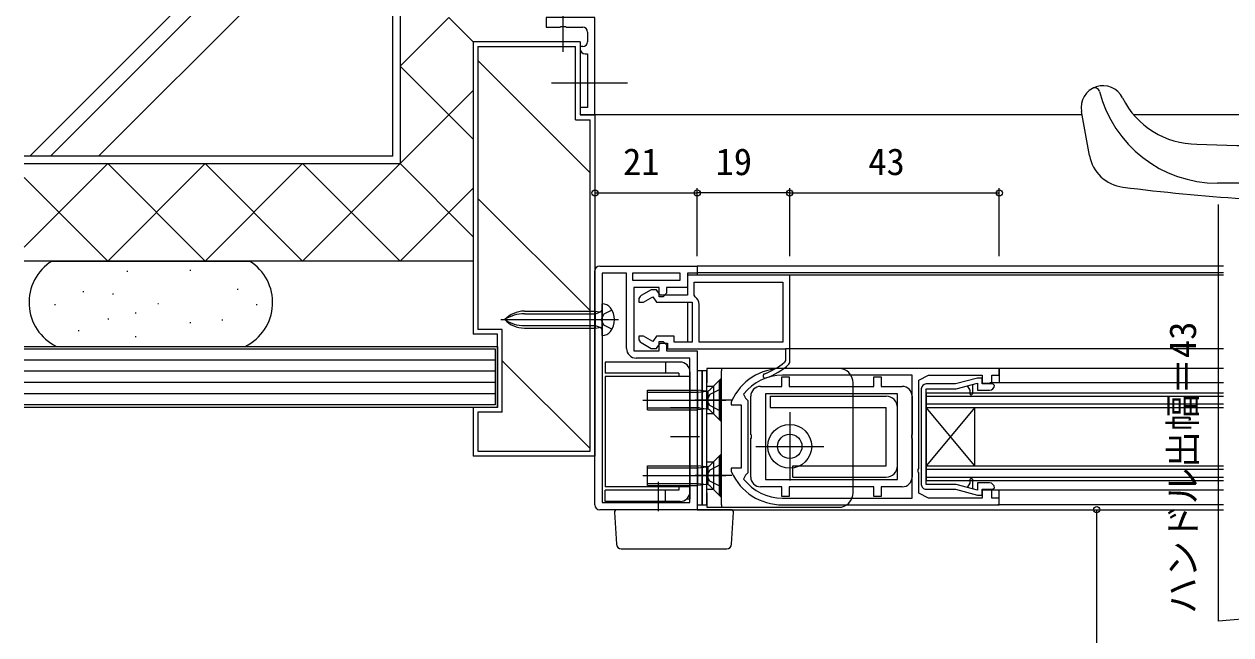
# Model space of a CAD drawing. Units: millimetres, scale not verified. Extents: x -438 to 438, y -464 to 465.
# Drawn here: x -96.8 to 150.9, y -279.9 to -154.6 of the extents above; entities that cross this region are included whole.
import ezdxf
from ezdxf.enums import TextEntityAlignment as Align

# ---------------------------------------------------------------- set-up
doc = ezdxf.new("R2010")
doc.units = ezdxf.units.MM
doc.header["$LTSCALE"] = 4
for name, color, linetype in [('0-2_YKK_11', 7, 'Continuous'), ('0-4_YKK_12', 2, 'Continuous'), ('0-5_YKK_13', 4, 'Continuous'), ('0-7_YKK_D', 6, 'Continuous'), ('0-9_YSS_K', 3, 'Continuous'), ('0-A_YSS_KE', 3, 'Continuous')]:
    doc.layers.add(name, color=color, linetype=linetype)
doc.styles.add('ＭＳ ゴシック', font='')
doc.styles.get('ＭＳ ゴシック').set_extended_font_data('MS Gothic')

msp = doc.modelspace()

# ---------------------------------------------------------------- linework, layer by layer
at = {"layer": '0-2_YKK_11'}
for p, q in [((18.871, -156.2), (18.871, -158.2)), ((20.373, -253.2), (20.373, -205.2)), ((87.373, -229.4), (87.373, -249))]:
    msp.add_line(p, q, dxfattribs=at)
for points in [[(20.372, -173.2), (20.371, -153.2), (10.371, -153.2), (10.371, -155.2), (13.201, -155.2), (13.392, -155.057), (14.351, -155.057), (14.542, -155.2), (17.871, -155.2)], [(17.871, -159.2), (17.371, -159.2), (17.371, -159.7)], [(18.371, -160.7), (18.871, -160.7), (18.872, -171.7), (17.372, -171.7), (17.371, -173.2), (20.372, -173.2)], [(21.373, -204.2), (41.373, -204.2), (41.373, -205.7), (39.373, -205.7), (39.373, -208.6), (35.073, -208.6), (35.073, -209.8), (34.373, -210.5), (33.573, -210.5), (33.573, -208.6), (28.373, -208.6), (28.373, -221.6), (33.573, -221.6), (33.573, -219.7), (34.373, -219.7), (35.073, -220.4), (35.073, -221.6), (41.373, -221.6), (41.373, -254.2), (21.373, -254.2)], [(21.873, -205.7), (21.873, -252.7), (39.873, -252.7), (39.873, -223.1), (35.073, -223.1), (28.873, -223.1)], [(26.873, -221.1), (26.873, -205.7), (21.873, -205.7)], [(60.204, -224.351), (60.373, -223.976), (60.373, -206.1), (39.373, -206.1), (39.373, -210.2), (33.773, -210.2), (33.003, -209.1), (31.911, -209.1), (29.873, -210.276)], [(40.773, -207.5), (58.973, -207.5), (58.973, -219.8), (41.773, -219.8), (41.773, -212.1)], [(40.982, -210.556), (40.773, -210.15), (40.773, -207.5)], [(29.373, -211.142), (29.373, -211.6), (30.381, -211.6), (32.278, -210.504), (33.045, -211.6), (40.373, -211.6), (40.373, -219.8), (36.673, -219.8), (36.673, -218.6), (33.045, -218.6), (32.278, -219.695), (30.381, -218.6), (29.373, -218.6), (29.373, -219.057)], [(29.873, -219.923), (31.911, -221.1), (33.003, -221.1), (33.773, -220), (35.273, -220), (35.273, -221.2)], [(35.273, -221.2), (59.473, -221.2), (59.473, -223.562), (59.293, -223.947)], [(60.204, -224.351), (60.373, -223.976), (60.373, -221.2), (59.473, -221.2), (59.473, -223.562), (59.293, -223.947)], [(58.873, -253.204), (103.373, -253.204), (103.373, -251.804), (101.873, -251.804), (101.873, -250.204), (99.873, -250.204), (99.873, -251.804), (88.873, -251.804), (86.873, -250.804), (86.873, -246.662), (86.753, -246.479), (86.753, -245.929), (86.873, -245.745), (86.873, -227.604), (88.873, -226.604), (99.873, -226.604), (99.873, -228.204), (101.873, -228.204), (101.873, -226.604), (103.373, -226.604), (103.373, -225.204), (58.873, -225.204)], [(54.373, -228.904), (58.723, -228.904), (58.723, -226.904), (60.223, -226.904), (60.223, -228.904)], [(58.873, -251.804), (85.473, -251.804), (85.473, -226.604), (58.873, -226.604)], [(60.223, -228.904), (77.623, -228.904), (77.623, -226.904), (79.123, -226.904), (79.123, -228.904), (83.473, -228.904)], [(102.373, -228.7), (102.073, -228.4), (99.873, -228.4), (99.873, -227.2), (98.873, -227.2), (94.395, -228.4), (88.373, -228.4)], [(101.373, -248.7), (98.873, -248.7), (98.873, -250.164), (94.526, -249), (88.373, -249), (88.373, -229.4), (94.527, -229.4), (98.873, -228.235), (98.873, -229.7), (101.373, -229.7)], [(48.419, -231.913), (48.373, -232.121), (48.373, -232.704), (50.373, -232.704), (50.373, -245.704), (48.373, -245.704), (48.373, -246.286), (48.419, -246.494)], [(50.906, -230.497), (51.287, -231.304), (51.773, -231.804), (51.773, -246.604), (51.287, -247.103), (50.906, -247.911)], [(52.373, -247.504), (52.373, -239.662), (52.493, -239.479), (52.493, -238.929), (52.373, -238.745), (52.373, -230.904)], [(85.473, -230.904), (85.473, -238.745), (85.353, -238.929), (85.353, -239.479), (85.473, -239.662), (85.473, -247.504)], [(83.473, -249.504), (79.123, -249.504), (79.123, -251.504), (77.623, -251.504), (77.623, -249.504), (60.223, -249.504), (60.223, -251.504), (58.723, -251.504), (58.723, -249.504), (54.373, -249.504)], [(88.373, -250), (94.395, -250), (98.873, -251.2), (99.873, -251.2), (99.873, -250), (102.073, -250), (102.373, -249.7)]]:
    msp.add_lwpolyline(points, dxfattribs=at)
for points in [[(37.873, -205.7), (28.073, -205.7), (28.073, -207.1), (37.873, -207.1)], [(97.873, -228.503), (97.873, -230.45), (97.611, -230.699), (97.373, -230.45), (97.373, -229.637), (96.873, -228.771)], [(82.473, -230.404), (55.373, -230.404), (55.373, -248.004), (82.473, -248.004)], [(97.873, -247.95), (97.873, -249.897), (96.873, -249.629), (97.373, -248.763), (97.373, -247.95), (97.628, -247.7)]]:
    msp.add_lwpolyline(points, close=True, dxfattribs=at)
for centre, radius, start, end in [((17.871, -156.2), 1, 0.00017, 90.00015), ((17.871, -158.2), 1, 270.00017, 0.00015), ((18.371, -159.7), 1, 180.00017, 270.00015), ((21.373, -205.2), 1, 90.00001, 179.99999), ((30.373, -211.142), 1, 119.99998, 180), ((39.873, -212.1), 1.9, 0.00001, 54.31469), ((30.373, -219.057), 1, 180, 240.00002), ((28.873, -221.1), 2, 180.00001, 269.99999), ((58.873, -236.704), 11.5, 89.99999, 155.38003), ((50.283, -213.1), 14.1, 290.26659, 309.71484), ((50.283, -213.1), 14.1, 290.26659, 309.71484), ((50.283, -213.1), 15, 290.2666, 311.4049), ((50.283, -213.1), 15, 290.2666, 311.4049), ((58.873, -236.704), 10.1, 90, 142.08106), ((55.323, -226.75), 0.45, 110.26659, 290.26661), ((55.323, -226.75), 0.45, 110.26659, 290.26661), ((54.373, -230.904), 2, 90.00001, 179.99999), ((83.473, -230.904), 2, 0.00001, 89.99999), ((88.373, -229.4), 1, 89.99958, 179.99956), ((101.373, -228.7), 1, 270.00219, 0.00045), ((58.873, -241.704), 11.5, 204.61997, 270.00001), ((54.373, -247.504), 2, 180.00001, 269.99999), ((83.473, -247.504), 2, 270.00001, 359.99999), ((58.873, -241.704), 10.1, 217.91894, 270.00001), ((88.373, -249), 1, 179.99909, 269.99999), ((101.373, -249.7), 1, 0.00001, 89.99999), ((21.373, -253.2), 1, 180.00001, 269.99999)]:
    msp.add_arc(centre, radius, start, end, dxfattribs=at)
at = {"layer": '0-4_YKK_12'}
for p, q in [((120.354, -173.2), (20.373, -173.2)), ((213.207, -173.2), (130.98, -173.2)), ((149.407, -204.2), (41.373, -204.2)), ((41.373, -204.2), (41.373, -206.1)), ((149.407, -205.6), (41.373, -205.6)), ((149.407, -206.102), (59.926, -206.102)), ((39.373, -211.6), (39.374, -219.8)), ((149.407, -221.2), (60.373, -221.2)), ((149.407, -225.2), (103.074, -225.2)), ((103.373, -225.2), (103.373, -228.2)), ((88.373, -230.2), (149.407, -230.2)), ((88.373, -230.2), (88.373, -248.2)), ((149.407, -228.2), (101.435, -228.2)), ((88.373, -230.9), (149.407, -230.9)), ((88.373, -232.5), (149.407, -232.5)), ((88.373, -233.2), (149.407, -233.2)), ((98.373, -245.2), (88.373, -233.2)), ((88.373, -245.2), (149.407, -245.2)), ((88.373, -245.9), (149.407, -245.9)), ((88.373, -247.5), (149.407, -247.5)), ((88.373, -248.2), (149.407, -248.2)), ((149.407, -250.202), (101.373, -250.204)), ((103.373, -253.2), (103.373, -250.2)), ((41.373, -254.2), (149.407, -254.2)), ((149.407, -253.2), (103.073, -253.2))]:
    msp.add_line(p, q, dxfattribs=at)
msp.add_lwpolyline([(98.373, -245.2), (98.373, -233.2), (88.373, -245.2)], dxfattribs=at)
at = {"layer": '0-5_YKK_13'}
for p, q in [((13.871, -160.231), (13.871, -150.169)), ((27.066, -166.7), (11.437, -166.7)), ((121.879, -181.517), (120.228, -172.511)), ((160.745, -187.2), (148.154, -187.2)), ((1.095, -215.2), (25.248, -215.2)), ((5.899, -213.454), (20.473, -213.454)), ((5.899, -213.982), (20.473, -213.982)), ((20.473, -216.946), (20.473, -213.454)), ((20.473, -213.454), (21.278, -213.611)), ((20.473, -213.982), (21.545, -213.59)), ((5.899, -216.417), (20.473, -216.417)), ((5.899, -216.946), (20.473, -216.946)), ((20.473, -216.417), (21.545, -216.81)), ((20.473, -216.946), (21.278, -216.789)), ((21.873, -218.45), (21.873, -217.279)), ((34.873, -223.9), (34.873, -226.2)), ((70.373, -225.2), (45.873, -225.2)), ((46.373, -225.2), (46.373, -225.7)), ((37.573, -226.2), (22.473, -226.2)), ((39.873, -226.9), (22.473, -226.9)), ((22.473, -226.9), (22.473, -249.5)), ((37.573, -226.2), (37.573, -226.9)), ((39.873, -225.9), (39.873, -252)), ((43.967, -229.606), (45.873, -227.7)), ((44.723, -228.85), (46.373, -227.2)), ((45.873, -227.7), (45.873, -235.7)), ((46.373, -228.2), (46.373, -225.7)), ((31.173, -233.7), (31.173, -229.7)), ((31.173, -229.7), (41.523, -229.7)), ((31.173, -230.08), (41.523, -230.08)), ((41.523, -233.7), (41.523, -229.7)), ((43.141, -229.892), (41.523, -229.7)), ((41.523, -230.08), (43.36, -229.894)), ((43.373, -250.7), (43.373, -228.2)), ((43.373, -228.85), (44.723, -228.85)), ((43.623, -233.569), (43.623, -229.831)), ((46.173, -229.45), (43.938, -230.555)), ((44.723, -228.85), (44.723, -234.55)), ((46.373, -250.7), (46.373, -228.2)), ((73.373, -250.7), (73.373, -228.2)), ((30.218, -231.7), (47.238, -231.7)), ((35.873, -231.7), (41.873, -231.7)), ((48.473, -231.7), (40.973, -231.7)), ((43.938, -230.555), (43.329, -231.7)), ((43.938, -232.845), (43.329, -231.7)), ((56.374, -230.899), (80.174, -230.899)), ((56.374, -230.899), (56.374, -233.199)), ((31.173, -233.32), (41.523, -233.32)), ((31.173, -233.7), (41.523, -233.7)), ((35.873, -233.2), (41.873, -233.2)), ((41.523, -233.32), (43.36, -233.505)), ((43.141, -233.507), (41.523, -233.7)), ((44.723, -234.55), (43.373, -234.55)), ((46.173, -233.95), (43.938, -232.845)), ((43.967, -233.793), (45.873, -235.7)), ((46.373, -236.2), (44.723, -234.55)), ((56.374, -233.199), (80.174, -233.199)), ((60.373, -234.2), (60.373, -248.2)), ((80.174, -245.199), (80.174, -233.199)), ((82.474, -245.199), (82.474, -233.199)), ((46.173, -235.7), (45.873, -235.7)), ((35.873, -239.2), (41.873, -239.2)), ((44.723, -244.35), (46.373, -242.7)), ((53.373, -241.2), (67.373, -241.2)), ((31.173, -249.2), (31.173, -245.2)), ((31.173, -245.2), (41.523, -245.2)), ((41.523, -249.2), (41.523, -245.2)), ((43.141, -245.392), (41.523, -245.2)), ((43.373, -244.35), (44.723, -244.35)), ((46.173, -244.95), (43.938, -246.055)), ((43.967, -245.106), (45.873, -243.2)), ((44.723, -244.35), (44.723, -250.05)), ((45.873, -243.2), (45.873, -251.2)), ((60.974, -245.199), (80.174, -245.199)), ((60.974, -247.499), (60.974, -245.199)), ((30.218, -247.2), (47.238, -247.2)), ((31.173, -245.58), (41.523, -245.58)), ((35.873, -247.2), (41.873, -247.2)), ((48.473, -247.2), (40.973, -247.2)), ((41.523, -245.58), (43.36, -245.394)), ((43.938, -246.055), (43.329, -247.2)), ((43.938, -248.345), (43.329, -247.2)), ((43.623, -249.069), (43.623, -245.331)), ((60.974, -247.499), (80.174, -247.499)), ((39.873, -249.5), (22.473, -249.5)), ((31.173, -248.82), (41.523, -248.82)), ((31.173, -249.2), (41.523, -249.2)), ((33.373, -248.5), (33.373, -254.5)), ((41.523, -248.82), (43.36, -249.005)), ((43.141, -249.007), (41.523, -249.2)), ((44.723, -250.05), (43.373, -250.05)), ((46.173, -249.45), (43.938, -248.345)), ((43.967, -249.293), (45.873, -251.2)), ((46.373, -251.7), (44.723, -250.05)), ((34.873, -252.5), (34.873, -250.2)), ((39.873, -252), (39.196, -252)), ((43.373, -250.7), (43.373, -253.7)), ((46.173, -251.2), (45.873, -251.2)), ((46.373, -253.2), (46.373, -250.7)), ((24.4, -254.73), (24.8, -261.261)), ((43.373, -253.7), (45.873, -253.7)), ((48.336, -254.2), (45.841, -254.2)), ((45.873, -253.7), (70.373, -253.7)), ((46.373, -253.2), (46.373, -253.7)), ((48.436, -261.261), (48.836, -254.73)), ((25.798, -262.2), (27.794, -262.2))]:
    msp.add_line(p, q, dxfattribs=at)
for points in [[(21.873, -217.279), (21.873, -213.12), (21.873, -211.95)], [(23.866, -213.25), (22.237, -214.055), (21.628, -215.2)], [(23.866, -217.15), (22.237, -216.345), (21.628, -215.2)], [(37.873, -223.9), (22.473, -223.9), (22.473, -226.2)], [(45.873, -225.2), (43.373, -225.2), (43.373, -228.2)], [(45.873, -227.7), (46.173, -227.7), (46.173, -235.7)], [(45.873, -243.2), (46.173, -243.2), (46.173, -251.2)], [(37.573, -249.5), (37.573, -250.2), (22.473, -250.2)], [(37.873, -252.5), (22.473, -252.5), (22.473, -250.2)], [(45.841, -254.2), (27.395, -254.2), (24.9, -254.2)], [(27.794, -262.2), (45.442, -262.2), (47.438, -262.2)]]:
    msp.add_lwpolyline(points, dxfattribs=at)
for points in [[(42.373, -225.7), (41.373, -225.7), (41.373, -253.2), (42.373, -253.2)], [(43.373, -225.7), (42.373, -225.7), (42.373, -253.2), (43.373, -253.2)]]:
    msp.add_lwpolyline(points, close=True, dxfattribs=at)
for radius in [4.5, 2.5]:
    msp.add_circle((60.373, -241.2), radius, dxfattribs=at)
for centre, radius, start, end in [((124.654, -171.7), 4.5, 26.22265, 190.38886), ((122.963, -168.635), 1, 14.33092, 118.88973), ((148.154, -162.2), 25, 194.33092, 270), ((143.941, -162.2), 17, 206.22265, 270), ((157.432, 120.497), 300, 267.42254, 279.885), ((129.747, -180.074), 8, 190.38886, 262.75937), ((179.164, 208.799), 400, 262.75792, 269.85532), ((21.886, -214.05), 2.1, 37.24778, 90.33964), ((20.373, -215.2), 4, 322.75222, 37.24778), ((5.899, -218.967), 5.513, 90, 136.89533), ((5.899, -221.245), 7.263, 90, 123.6577), ((5.899, -211.432), 5.513, 223.10467, 270), ((5.899, -209.154), 7.263, 236.3423, 270), ((21.373, -213.12), 0.5, 258.94828, 0), ((21.373, -217.279), 0.5, 0, 101.05172), ((21.886, -216.35), 2.1, 269.66349, 322.75111), ((37.873, -225.9), 2, 0, 90), ((70.373, -228.2), 3, 0, 90), ((43.26, -228.899), 1, 263.21103, 315), ((80.174, -233.199), 2.3, 0.00004, 90), ((43.26, -234.5), 1, 45, 96.78897), ((43.26, -244.399), 1, 263.21103, 315), ((80.174, -245.199), 2.3, 270, 0.00004), ((43.26, -250), 1, 45, 96.78897), ((37.873, -250.5), 2, 270, 0), ((70.373, -250.7), 3, 270, 0), ((24.9, -254.7), 0.5, 90, 183.5), ((48.336, -254.7), 0.5, 356.5, 90), ((25.798, -261.2), 1, 183.5, 270), ((47.438, -261.2), 1, 270, 356.5)]:
    msp.add_arc(centre, radius, start, end, dxfattribs=at)
at = {"layer": '0-7_YKK_D'}
for p, q in [((41.373, -202.2), (41.373, -188.2)), ((60.373, -202.2), (60.373, -188.2)), ((60.373, -202.2), (60.373, -188.2)), ((103.373, -202.2), (103.373, -188.2)), ((20.373, -189.2), (41.373, -189.2)), ((60.373, -189.2), (41.373, -189.2)), ((60.373, -189.2), (103.373, -189.2)), ((123.373, -405.2), (123.373, -254.2))]:
    msp.add_line(p, q, dxfattribs=at)
msp.add_lwpolyline([(164.356, -275.7), (148.397, -277.036), (148.397, -191.558)], dxfattribs=at)
for centre in [(20.373, -189.2), (41.373, -189.2), (41.373, -189.2), (60.373, -189.2), (60.373, -189.2), (103.373, -189.2), (123.373, -254.2)]:
    msp.add_circle(centre, 0.637, dxfattribs=at)
at = {"layer": '0-9_YSS_K'}
for p, q in [((-21.126, -181.699), (-21.126, -74.528)), ((-21.126, -107.188), (-95.636, -181.698)), ((-21.126, -111.431), (-91.393, -181.698)), ((-21.126, -121.331), (-81.494, -181.698)), ((-9.628, -153.199), (-19.627, -163.199)), ((-4.626, -158.199), (-9.626, -153.199)), ((-3.627, -159.2), (-3.627, -217.2)), ((-3.627, -159.2), (16.374, -159.2)), ((16.374, -174.2), (16.374, -159.2)), ((-4.627, -178.199), (-19.627, -163.199)), ((-3.627, -162.062), (19.373, -185.063)), ((-4.627, -168.198), (-19.626, -183.199)), ((16.374, -174.2), (19.373, -174.2)), ((19.373, -242.2), (19.373, -174.2)), ((-21.126, -181.699), (-96.773, -181.699)), ((-79.626, -183.199), (-96.773, -200.345)), ((-59.626, -183.199), (-79.626, -203.199)), ((-59.626, -203.199), (-79.626, -183.199)), ((-39.626, -183.199), (-59.626, -203.199)), ((-39.626, -203.199), (-59.626, -183.199)), ((-19.626, -203.199), (-39.626, -183.199)), ((-19.626, -183.199), (-39.626, -203.199)), ((-4.627, -198.198), (-19.626, -183.199)), ((-79.626, -203.199), (-96.773, -186.052)), ((-4.627, -188.199), (-19.626, -203.199)), ((-3.627, -190.347), (19.373, -213.347)), ((-75.497, -205.352), (-75.697, -205.352)), ((-62.588, -205.109), (-62.788, -205.109)), ((-84.509, -209.493), (-84.709, -209.493)), ((-78.42, -209.98), (-78.62, -209.98)), ((-52.845, -209.006), (-53.045, -209.006)), ((-90.355, -212.172), (-90.555, -212.172)), ((-69.164, -211.929), (-69.364, -211.929)), ((-48.948, -212.172), (-49.148, -212.172)), ((-79.394, -215.095), (-79.594, -215.095)), ((-73.792, -213.877), (-73.992, -213.877)), ((-56.011, -215.339), (-56.211, -215.339)), ((-85.483, -217.531), (-85.683, -217.531)), ((-62.588, -215.826), (-62.788, -215.826)), ((1.373, -217.2), (-3.627, -217.2)), ((1.373, -234.2), (1.373, -217.2)), ((-73.792, -218.749), (-73.992, -218.749)), ((-0.127, -223.499), (-96.773, -223.499)), ((1.373, -223.631), (19.373, -241.631)), ((-0.127, -225.799), (-96.773, -225.799)), ((-0.127, -228.099), (-96.773, -228.099)), ((-0.127, -230.399), (-96.773, -230.399)), ((-3.627, -234.2), (-3.627, -242.2)), ((1.373, -234.2), (-3.627, -234.2)), ((-3.627, -242.2), (19.373, -242.2))]:
    msp.add_line(p, q, dxfattribs=at)
for points in [[(-96.773, -220.699), (0.373, -220.699), (0.373, -233.199), (-96.773, -233.199)], [(-96.773, -221.199), (-0.127, -221.199), (-0.127, -232.699), (-96.773, -232.699)]]:
    msp.add_lwpolyline(points, dxfattribs=at)
at = {"layer": '0-A_YSS_KE'}
for p, q in [((-19.626, -75.699), (-19.626, -183.199)), ((-4.626, -158.2), (-4.627, -218.2)), ((17.374, -158.2), (-4.626, -158.2)), ((17.374, -158.2), (17.373, -173.2)), ((20.373, -173.2), (17.373, -173.2)), ((20.373, -173.2), (20.373, -243.2)), ((-96.773, -183.199), (-19.626, -183.199)), ((-96.773, -183.199), (-19.626, -183.199)), ((-4.627, -203.199), (-96.773, -203.199)), ((-91.04, -203.199), (-50.505, -203.199)), ((0.373, -218.2), (-4.627, -218.2)), ((0.373, -233.2), (0.373, -218.2)), ((-88.895, -221.199), (-52.65, -221.199)), ((-4.627, -233.2), (-4.627, -243.2)), ((0.373, -233.2), (-4.627, -233.2)), ((20.373, -243.2), (-4.627, -243.2))]:
    msp.add_line(p, q, dxfattribs=at)
for centre, start, end in [((-85.773, -211.699), 121.78833, 244.16015), ((-55.773, -211.699), 295.83985, 58.21167)]:
    msp.add_arc(centre, 10, start, end, dxfattribs=at)

# ---------------------------------------------------------------- texts
at = {"layer": '0-7_YKK_D', "style": 'ＭＳ ゴシック'}
for s, p in [('21', (26.165, -187.2)), ('19', (45.142, -187.2)), ('43', (76.504, -187.2))]:
    msp.add_text(s, height=5.499, dxfattribs=at).set_placement(p, align=Align.BOTTOM_LEFT)
msp.add_text('ハンドル出幅＝43', height=5.499, rotation=90, dxfattribs=at).set_placement((145.417, -275.59), align=Align.BOTTOM_LEFT)

doc.saveas('drawing.dxf')
